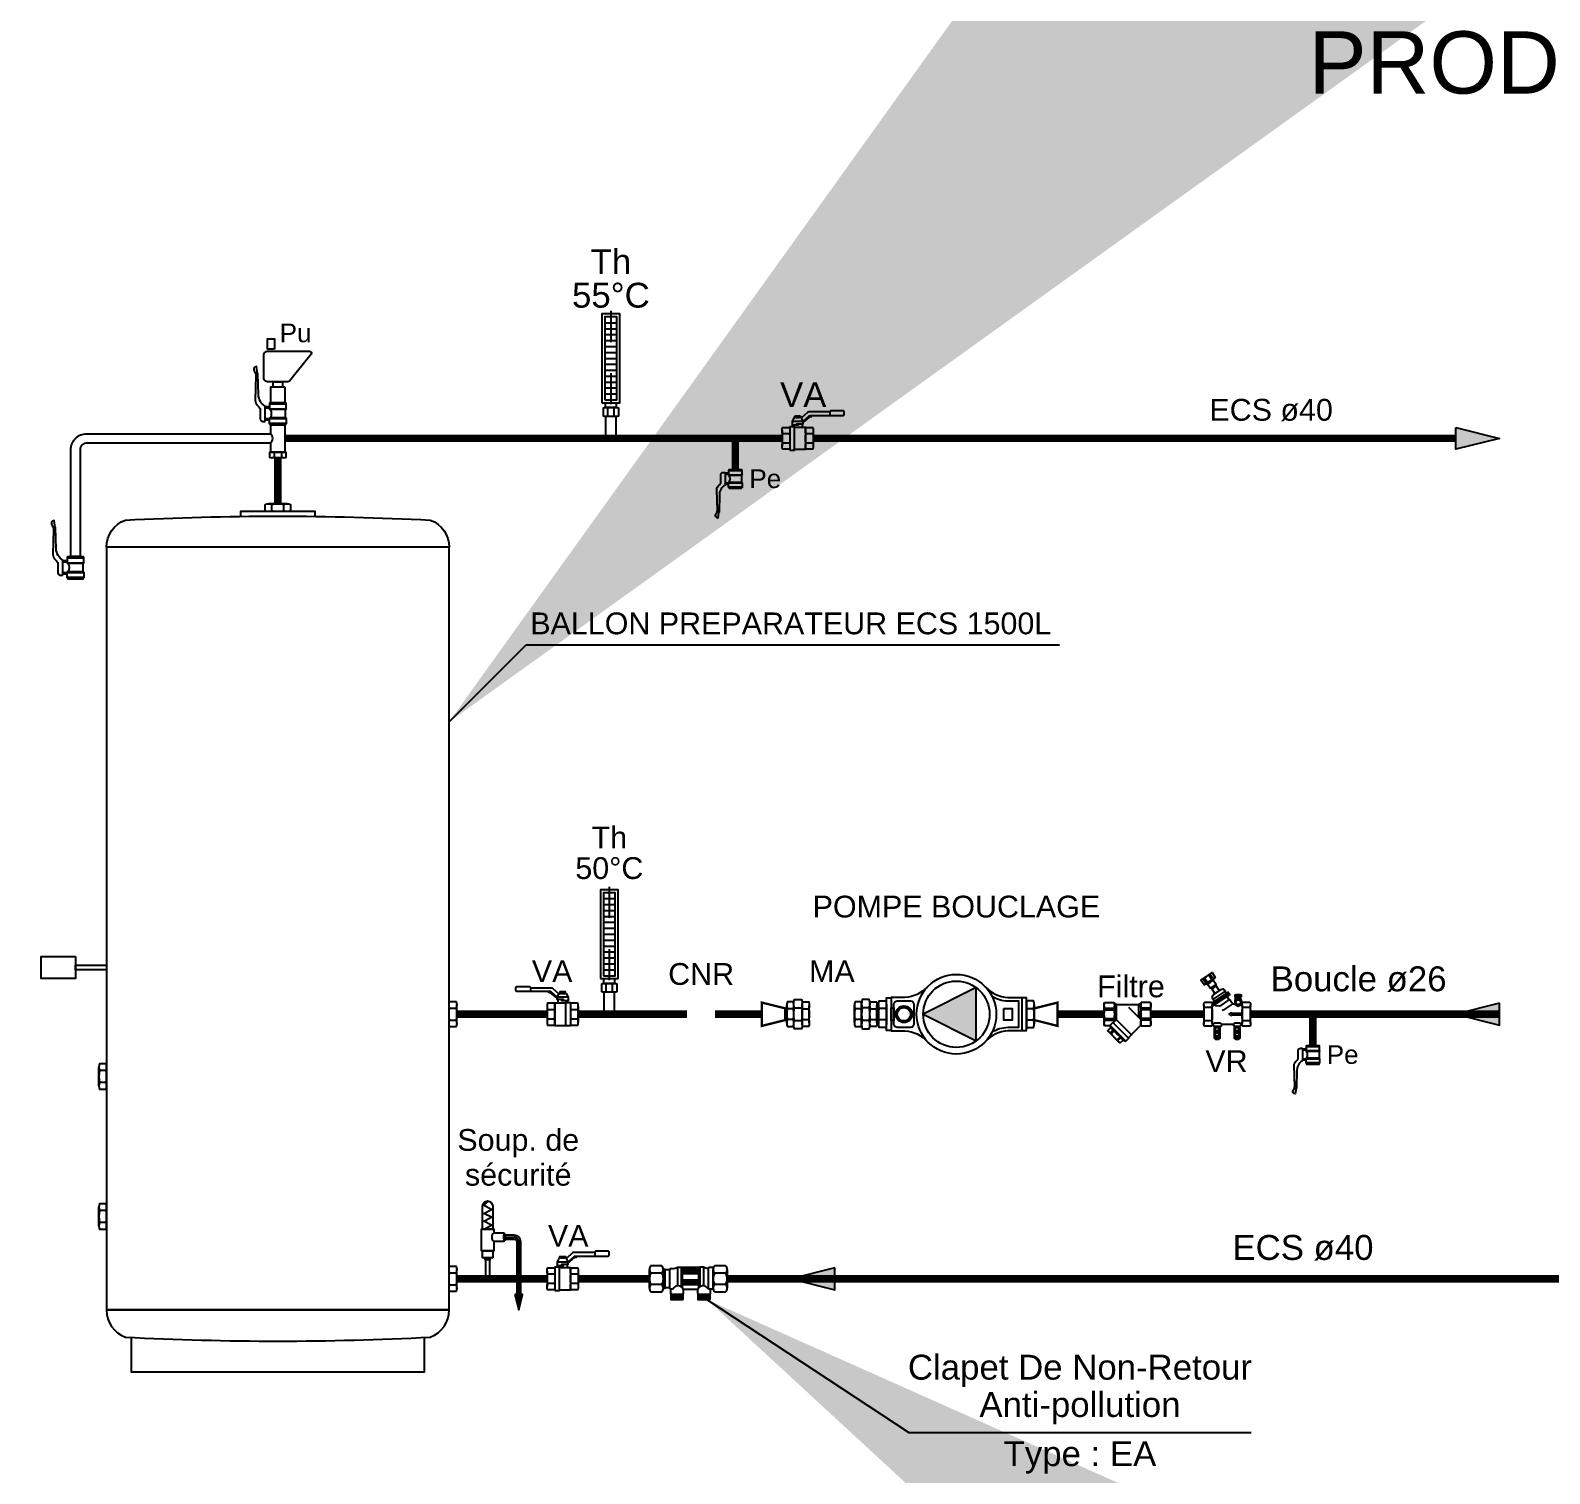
# Model space of a CAD drawing. Header units: metres. Extents: x -101133.8 to -101066.7, y -24899.3 to -24824.7.
# Drawn here: x -101076.969 to -101072.088, y -24847.154 to -24842.517 of the extents above; entities that cross this region are included whole.
import ezdxf
from ezdxf.enums import TextEntityAlignment as Align

# ---------------------------------------------------------------- set-up
doc = ezdxf.new("R2010")
doc.units = ezdxf.units.M
doc.header["$LTSCALE"] = 0.2
doc.linetypes.add('AXES2', pattern=[28.575, 19.05, -3.175, 3.175, -3.175])
for name, color, linetype in [('CMT-PLB-EC-U', 1, 'Continuous'), ('CMT_PLMB_BOUCLAGE', 33, 'BOUCLAGE'), ('CMT_PLMB_EAU_CHAUDE_SANITAIRE', 1, 'Continuous'), ('CMT_PLMB_EAU_FROIDE', 150, 'Continuous'), ('CMT_PLMB_MATERIELS', 33, 'Continuous'), ('CMT_PLMB_ROBINETTERIE_BOUCLAGE', 33, 'Continuous'), ('CMT_PLMB_ROBINETTERIE_EAU_CHAUDE_SANITAITE', 1, 'Continuous'), ('CMT_PLMB_ROBINETTERIE_EAU_FROIDE', 150, 'Continuous')]:
    doc.layers.add(name, color=color, linetype=linetype)
doc.styles.add('Arial', font='arial.ttf')
doc.styles.get("Standard").update_dxf_attribs({"font": 'arial.ttf'})
doc.linetypes.add('BOUCLAGE', pattern='A,12.7,-7.62,["BOU",Standard,S=2.54,R=0,X=-2.54,Y=-1.27],-7.62', length=27.94)
doc.linetypes.add('EAU_CHAUDE', pattern='A,12.7,-5.08,["EC",Standard,S=2.54,R=0,X=-2.54,Y=-1.27],-5.08', length=22.86)
doc.linetypes.add('EAU_FROIDE', pattern='A,12.7,-5.08,["EF",Standard,S=2.54,R=0,X=-2.54,Y=-1.27],-5.08', length=22.86)
doc.dimstyles.new('ISO-25', dxfattribs={"dimtxt": 2.5, "dimasz": 2.5, "dimexe": 1.25, "dimexo": 0.625, "dimtad": 1, "dimtxsty": 'Standard', "dimcen": 2.5, "dimadec": 0, "dimazin": 0, "dimtfac": 1, "dimtmove": 0, "dimatfit": 3, "dimfxl": 1, "dimarcsym": 0})

# ---------------------------------------------------------------- blocks, each defined once
blk = doc.blocks.new('A$C6D3B1E38')
blk.add_lwpolyline([(42.2, 11.6), (42.2, 62.2, 0.260392), (64.8, 100.1), (66.4, 171.9), (68.1, 171.9), (71.3, 195, -0.628085), (78.1, 178.4, 0.144704), (73.3, 165.2), (75.6, 81.4, -0.213854), (68.3, 64.3, 0.040121), (59.1, 54.6), (59.1, 20.6, -0.414214), (50.1, 11.6), (42.2, 11.6)], format="xyb")
for points in [[(25.9, 72.8, -0.414214), (28.1, 70.5), (-28.1, 70.5, -0.414214), (-25.9, 72.8)], [(25.9, 51.6, 0.414214), (28.1, 53.8), (-28.1, 53.8, 0.414214), (-25.9, 51.6)], [(25.9, 23.4), (-25.9, 23.4), (-25.9, 51.6), (25.9, 51.6, 0.294557)], [(25.9, 23.4, -0.414214), (28.1, 21.2), (-28.1, 21.2, -0.414214), (-25.9, 23.4)], [(25.9, 2.2, 0.414214), (28.1, 4.5), (-28.1, 4.5, 0.414214), (-25.9, 2.2)]]:
    blk.add_lwpolyline(points, format="xyb", close=True)
for points in [[(-28.1, 53.8), (-28.1, 70.5), (28.1, 70.5), (28.1, 53.8)], [(-25.9, 72.8), (25.9, 72.8), (25.9, 75), (-25.9, 75)], [(-28.1, 21.2), (-28.1, 4.5), (28.1, 4.5), (28.1, 21.2)], [(-25.9, 2.2), (25.9, 2.2), (25.9, 0), (-25.9, 0)]]:
    blk.add_lwpolyline(points, close=True)
for points in [[(28.1, 60), (42.2, 60)], [(28.1, 55.5), (42.2, 55.5)], [(28.1, 19.5), (42.2, 19.5)], [(28.1, 15), (42.2, 15)]]:
    blk.add_lwpolyline(points)
blk = doc.blocks.new('A$C7BAB5FDA')
blk.add_lwpolyline([(8.1, 0.8, 0.15), (18.8, 0.8), (18.8, 11.2, 0.15), (8.1, 11.2, 0.1), (-8.1, 11.2, 0.15), (-18.8, 11.2), (-18.8, 0.8, 0.15), (-8.1, 0.8, 0.1)], format="xyb", close=True)
for points in [[(13.4, 12), (-13.5, 12)], [(13.4, 0), (-13.5, 0)], [(-8.1, 11.2), (-8.1, 0.8)], [(8.1, 11.2), (8.1, 0.8)]]:
    blk.add_lwpolyline(points)
blk = doc.blocks.new('Sens')
blk.add_lwpolyline([(0, -25), (-100, 0), (0, 25)], close=True)
blk.add_solid([(-100, 0), (0, 25), (0, -25)])
blk = doc.blocks.new('A$C38E2233A')
at = {"color": 1, "linetype": 'AXES2'}
blk.add_line((0, 322.5), (0, 0), dxfattribs=at)
for points in [[(-22.5, 90), (22.5, 90), (22.5, 315), (-22.5, 315)], [(-22.5, 90), (22.5, 90), (22.5, 315), (-22.5, 315)], [(-15, 97.5), (15, 97.5), (15, 307.5), (-15, 307.5)], [(-13.5, 90), (13.5, 90), (13.5, 78), (-13.5, 78)], [(13.5, 0), (13.5, 55.5), (-13.5, 55.5), (-13.5, 0)]]:
    blk.add_lwpolyline(points, close=True)
for points in [[(-12, 292.5), (12, 292.5)], [(-12, 277.5), (12, 277.5)], [(-12, 262.5), (12, 262.5)], [(-12, 247.5), (12, 247.5)], [(-12, 232.5), (12, 232.5)], [(-12, 217.5), (12, 217.5)], [(-12, 202.5), (12, 202.5)], [(-12, 187.5), (12, 187.5)], [(-12, 172.5), (12, 172.5)], [(-12, 157.5), (12, 157.5)], [(-12, 142.5), (12, 142.5)], [(-12, 127.5), (12, 127.5)], [(13.5, 78), (-13.5, 78)], [(-12, 112.5), (12, 112.5)], [(-8.1, 56.3), (-8.1, 77.2)], [(8.1, 56.3), (8.1, 77.2)], [(13.5, 55.5), (-13.5, 55.5)]]:
    blk.add_lwpolyline(points)
blk.add_lwpolyline([(8.1, 77.2, -0.15), (18.9, 77.2), (18.9, 56.3, -0.15), (8.1, 56.3, -0.1), (-8.1, 56.3, -0.15), (-18.9, 56.3), (-18.9, 77.2, -0.15), (-8.1, 77.2, -0.1)], format="xyb", close=True)
blk = doc.blocks.new('ecrou')
blk.add_lwpolyline([(0.3, 3, -0.15), (0.3, 7), (3.7, 7, -0.15), (3.7, 3, -0.1), (3.7, -3, -0.15), (3.7, -7), (0.3, -7, -0.15), (0.3, -3, -0.1)], format="xyb", close=True)
for points in [[(0, 5), (0, -5)], [(3.7, 3), (0.3, 3)], [(4, 5), (4, -5)], [(3.7, -3), (0.3, -3)]]:
    blk.add_lwpolyline(points)
blk = doc.blocks.new('A$C5EDA2DEB')
for p, q in [((-65, 47), (-65, 36)), ((-35, 43), (-35, 37.5))]:
    blk.add_line(p, q)
for points in [[(-68, 55), (-87.1, 72, 0.185339), (-89.8, 73), (-196, 73, -0.414214), (-200, 77), (-200, 85, -0.414214), (-196, 89), (-157, 89, -0.414214), (-153, 85), (-153, 73)], [(-153, 85), (-86.7, 85, -0.185339), (-81.4, 83), (-61.9, 65.5)], [(-68, 55), (-72.1, 55, -0.185339), (-73.2, 55.4), (-88.8, 69.2, 0.185339), (-90.4, 69.8), (-93.8, 69.8, -0.414214), (-96.2, 72.2), (-96.2, 73)]]:
    blk.add_lwpolyline(points, format="xyb")
for points in [[(-68, 55), (-61, 67), (-39, 67), (-32, 55)], [(-75, -36), (-40, -36), (-40, 36), (-75, 36)], [(-25, -37.5), (-40, -37.5), (-40, 37.5), (-25, 37.5)]]:
    blk.add_lwpolyline(points, close=True)
for points in [[(-47.5, 43), (-47.5, 47), (-68, 47), (-68, 55)], [(-32, 55), (-32, 43), (-52.5, 43), (-52.5, 47)], [(-100, 25), (-100, -25)], [(-98.5, 15), (-76.5, 15)], [(-75, 25), (-75, -25)], [(-25, 25), (-25, -25)], [(-23.5, 15), (-1.5, 15)], [(0, 25), (0, -25)], [(-98.5, -15), (-76.5, -15)], [(-23.5, -15), (-1.5, -15)]]:
    blk.add_lwpolyline(points)
for points in [[(-76.5, 15, 0.15), (-76.5, 35), (-98.5, 35, 0.15), (-98.5, 15, 0.1), (-98.5, -15, 0.15), (-98.5, -35), (-76.5, -35, 0.15), (-76.5, -15, 0.1)], [(-1.5, 15, 0.15), (-1.5, 35), (-23.5, 35, 0.15), (-23.5, 15, 0.1), (-23.5, -15, 0.15), (-23.5, -35), (-1.5, -35, 0.15), (-1.5, -15, 0.1)]]:
    blk.add_lwpolyline(points, format="xyb", close=True)
at = {"extrusion": (0, 0, -1), "xscale": 1.247165533428415, "yscale": 1.247165533428415, "zscale": -1.247165533428194, "rotation": 90}
blk.add_blockref('ecrou', (50, 67), dxfattribs=at)
blk = doc.blocks.new('A$C4CED1AE6')
for points in [[(25, -2.2), (-25, -2.2), (-25, 0), (25, 0)], [(27.3, -21.2), (27.3, -4.5), (-27.2, -4.5), (-27.2, -21.2)], [(27.3, -53.8), (27.3, -70.5), (-27.2, -70.5), (-27.2, -53.8)], [(25, -72.8), (-25, -72.8), (-25, -75), (25, -75)]]:
    blk.add_lwpolyline(points, close=True)
blk.add_lwpolyline([(-41.2, -11.6), (-41.2, -62.2, 0.260392), (-63.9, -100.1), (-65.5, -171.9), (-67.2, -171.9), (-70.4, -195, -0.628085), (-77.2, -178.4, 0.144704), (-72.4, -165.2), (-74.7, -81.4, -0.213854), (-67.3, -64.3, 0.040121), (-58.1, -54.6), (-58.1, -20.6, -0.414214), (-49.1, -11.6), (-41.2, -11.6)], format="xyb")
for points in [[(-27.2, -15), (-41.2, -15)], [(-27.2, -19.5), (-41.2, -19.5)], [(-27.2, -55.5), (-41.2, -55.5)], [(-27.2, -60), (-41.2, -60)]]:
    blk.add_lwpolyline(points)
for points in [[(-25, -2.2, 0.414214), (-27.2, -4.5), (27.3, -4.5, 0.414214), (25, -2.2)], [(-25, -23.4, -0.414214), (-27.2, -21.2), (27.3, -21.2, -0.414214), (25, -23.4)], [(-25, -51.6, 0.414214), (-27.2, -53.8), (27.3, -53.8, 0.414214), (25, -51.6)], [(-25, -23.4), (25, -23.4), (25, -51.6), (-25, -51.6, 0.294557)], [(-25, -72.8, -0.414214), (-27.2, -70.5), (27.3, -70.5, -0.414214), (25, -72.8)]]:
    blk.add_lwpolyline(points, format="xyb", close=True)
blk = doc.blocks.new('A$C67024C5C')
at = {"const_width": 0.0743}
for points in [[(18.8, 196.5), (18.8, 200), (-18.8, 200), (-18.8, 196.5)], [(18.8, 148.5), (18.8, 145), (-18.8, 145), (-18.8, 148.5)], [(18.8, 51.5), (18.8, 55), (-18.8, 55), (-18.8, 51.5)], [(18.8, 3.5), (18.8, 0), (-18.8, 0), (-18.8, 3.5)]]:
    blk.add_lwpolyline(points, close=True, dxfattribs=at)
blk.add_lwpolyline([(-18.8, 55, 0, 0, -0.348247), (-21.9, 81.1, 0, 0, 0.24918), (-21.9, 118.9, 0, 0, -0.348247), (-18.8, 145, 0.0743, 0.0743, 0), (18.8, 145, 0, 0, -0.348247), (21.9, 118.9, 0, 0, 0.24918), (21.9, 81.1, 0, 0, -0.348247), (18.8, 55, 0.0743, 0.0743, 0)], format="xyseb", close=True)
at = {"rotation": 270}
for p, xscale, yscale, zscale in [((0, 196.5), 3.75, 3.75, 3.75), ((0, 163.5), -4.5, 4.5, 4.5), ((0, 148.5), -3.75, 3.75, 3.75), ((0, 36.5), 4.5, 4.5, 4.5), ((0, 51.5), 3.75, 3.75, 3.75), ((0, 3.5), -3.75, 3.75, 3.75)]:
    blk.add_blockref('ecrou', p, dxfattribs=dict(at, xscale=xscale, yscale=yscale, zscale=zscale))
blk = doc.blocks.new('A$C4585641A')
for points in [[(40, -52.5), (25, -52.5), (25, 52.5), (40, 52.5)], [(460, -52.5), (475, -52.5), (475, 52.5), (460, 52.5)], [(40, 20.3), (49.4, 20.3), (49.4, -20.3), (40, -20.3)], [(402.6, 18.7), (429.3, 18.7), (429.3, -18.7), (402.6, -18.7)]]:
    blk.add_lwpolyline(points, close=True)
for points in [[(156.3, 87.3, -0.19034), (84.6, 53.4), (40, 53.4), (40, -53.4), (84.6, -53.4, -0.19034), (156.3, -87.3)], [(343.7, 87.3, 0.19034), (415.4, 53.4), (460, 53.4), (460, -53.4), (415.4, -53.4, 0.19034), (343.7, -87.3)], [(364.3, 57.7, 0.112868), (415.1, 42.7), (449.3, 42.7), (449.3, -42.7), (415.1, -42.7, 0.112868), (364.3, -57.7)]]:
    blk.add_lwpolyline(points, format="xyb")
at = {"color": 8}
blk.add_lwpolyline([(314, -85.4), (314, 85.4), (143.3, 0)], close=True, dxfattribs=at)
for points in [[(1.8, 18.3, -0.15), (1.8, 42.7), (23.2, 42.7, -0.15), (23.2, 18.3, -0.1), (23.2, -18.3, -0.15), (23.2, -42.7), (1.8, -42.7, -0.15), (1.8, -18.3, -0.1)], [(60.1, 42.7), (102.7, 42.7, -0.414214), (113.4, 32), (113.4, -32, -0.414214), (102.7, -42.7), (60.1, -42.7, -0.414214), (49.4, -32), (49.4, 32, -0.414214)], [(498.2, 18.3, 0.15), (498.2, 42.7), (476.8, 42.7, 0.15), (476.8, 18.3, 0.1), (476.8, -18.3, 0.15), (476.8, -42.7), (498.2, -42.7, 0.15), (498.2, -18.3, 0.1)]]:
    blk.add_lwpolyline(points, format="xyb", close=True)
for points in [[(0, 30.5), (0, -30.5)], [(23.2, 18.3), (1.8, 18.3)], [(25, 30.5), (25, -30.5)], [(475, 30.5), (475, -30.5)], [(476.8, 18.3), (498.2, 18.3)], [(500, 30.5), (500, -30.5)], [(23.2, -18.3), (1.8, -18.3)], [(476.8, -18.3), (498.2, -18.3)]]:
    blk.add_lwpolyline(points)
for centre, radius in [((250, 0), 128), ((250, 0), 106.7), ((81.4, 0), 26.7), ((81.4, 0), 21.3)]:
    blk.add_circle(centre, radius)
blk.add_solid([(143.3, 0), (314, -85.4), (314, 85.4)], dxfattribs=at)
blk = doc.blocks.new('A$C4F6E31E3')
for p, q in [((0, 58.3), (2.1, 62)), ((0, -58.3), (0, 58.3)), ((2.1, 62), (52.4, 62)), ((2.1, 32), (52.4, 32)), ((2.1, 32), (2.1, 23.5)), ((2.1, 23.5), (52.4, 23.5)), ((54.2, 58.8), (52.4, 62)), ((52.4, 32), (52.4, 23.5)), ((54.5, 57.7), (54.5, -57.7)), ((119.5, 37.5), (54.5, -27.5)), ((56.6, 54.5), (63, 54.5)), ((65.2, -16.8), (65.2, 52.3)), ((182.8, 51.3), (67.2, 51.3)), ((184.8, -29.8), (184.8, 52.3)), ((193.4, 54.5), (187, 54.5)), ((195.5, 57.7), (195.5, -39)), ((195.8, 58.8), (197.6, 62)), ((247.9, 62), (197.6, 62)), ((247.9, 32), (197.6, 32)), ((197.6, 32), (197.6, 23.5)), ((247.9, 23.5), (197.6, 23.5)), ((250, 58.3), (247.9, 62)), ((247.9, 32), (247.9, 23.5)), ((250, -58.3), (250, 58.3)), ((0, -58.3), (2.1, -62)), ((2.1, -23.5), (52.4, -23.5)), ((2.1, -23.5), (2.1, -32)), ((2.1, -32), (52.4, -32)), ((52.4, -62), (2.1, -62)), ((52.4, -23.5), (52.4, -32)), ((54.2, -58.8), (52.4, -62)), ((54.5, -57.7), (104.6, -107.8)), ((184.8, -30.1), (105.5, -109.4)), ((203.3, -44.9), (120.6, -127.6)), ((218, -60.4), (135.6, -142.8)), ((148.2, -137.8), (214.6, -71.3)), ((200.8, -44.4), (186.8, -30.4)), ((247.9, -23.5), (197.6, -23.5)), ((197.6, -23.5), (197.6, -32)), ((247.9, -32), (197.6, -32)), ((217.5, -58), (205, -45.5)), ((215.3, -69.9), (218.9, -62)), ((230.7, -87.4), (215.7, -72.3)), ((218.9, -62), (247.9, -62)), ((247.9, -23.5), (247.9, -32)), ((250, -58.3), (247.9, -62)), ((119.5, -126.5), (105.5, -112.5)), ((133.1, -143.1), (120.6, -130.6)), ((146.8, -138.4), (135.5, -143.6)), ((164.2, -153.8), (149.2, -138.8)), ((177.1, -141), (161, -124.9)), ((164.2, -153.8), (167.8, -152.9)), ((181.6, -136.5), (165.5, -120.4)), ((167.8, -152.9), (229.8, -90.9)), ((177.1, -141), (181.6, -136.5)), ((213.3, -104.7), (197.3, -88.7)), ((217.9, -100.2), (201.8, -84.1)), ((217.9, -100.2), (213.3, -104.7)), ((230.7, -87.4), (229.8, -90.9))]:
    blk.add_line(p, q)
for centre, radius, start, end in [((53.4, 47), 53.4, 163.7398, 196.2602), ((130.3, 0), 130.3, 169.61114, 190.38886), ((1.1, 47), 53.4, 343.7398, 16.2602), ((-75.8, 0), 130.3, 349.61114, 10.38886), ((52.4, 57.7), 2.14, 0, 30), ((56.6, 56.6), 2.14, 180, 270), ((63, 52.3), 2.14, 14.47751, 90), ((67.2, 53.4), 2.14, 194.47751, 270), ((182.8, 53.4), 2.14, 270, 345.52249), ((187, 52.3), 2.14, 90, 165.52249), ((193.4, 56.6), 2.14, 270, 0), ((248.9, 47), 53.4, 163.7398, 196.2602), ((197.6, 57.7), 2.14, 150, 180), ((325.8, 0), 130.3, 169.61114, 190.38886), ((196.6, 47), 53.4, 343.7398, 16.2602), ((119.7, 0), 130.3, 349.61114, 10.38886), ((53.4, -47), 53.4, 163.7398, 196.2602), ((1.1, -47), 53.4, 343.7398, 16.2602), ((52.4, -57.7), 2.14, 330, 0), ((183.7, -28), 2.14, 225, 292.97569), ((185.3, -31.9), 2.14, 45, 112.97569), ((248.9, -47), 53.4, 163.7398, 171.9873), ((202.4, -42.9), 2.14, 225, 285), ((181.3, -50.8), 39.1, 301.58033, 328.41967), ((203.5, -47), 2.14, 45, 105), ((217.2, -70.8), 2.14, 155.32314, 225), ((216, -59.5), 2.14, 335.32314, 45), ((196.6, -47), 53.4, 343.7398, 16.2602), ((103.1, -109.3), 2.14, 337.02431, 45), ((107, -111), 2.14, 157.02431, 225), ((118, -128), 2.14, 345, 45), ((122.1, -129.1), 2.14, 165, 225), ((134.7, -141.6), 2.14, 225, 294.67686), ((147.7, -140.3), 2.14, 45, 114.67686), ((127.7, -104.4), 39.1, 301.58033, 328.41967), ((155.6, -132.3), 23.2, 291.96497, 338.03503), ((15.2, 61.7), 236.1, 309.54738, 320.45262), ((102, -25.1), 136.9, 305.56999, 324.43001), ((209.2, -78.7), 23.2, 291.96497, 338.03503)]:
    blk.add_arc(centre, radius, start, end)
blk = doc.blocks.new('A$C67A64C0C')
for p, q in [((29.9, 150), (-29.9, 150)), ((-21.3, 146.8), (-21.3, 126.1)), ((21.3, 146.8), (21.3, 126.1)), ((-62.7, 117.8), (-62.7, 102.8)), ((-61.9, 115.6), (-56.7, 115.6)), ((-61.9, 105), (-56.7, 105)), ((-46.6, 118.5), (-55.9, 118.5)), ((-55.9, 118.5), (-55.9, 110.3)), ((-55.9, 102.8), (-55.9, 117.8)), ((-55.9, 102.1), (-55.9, 110.3)), ((-46.6, 102.1), (-55.9, 102.1)), ((-33.5, 121.3), (-33.5, 123.2)), ((-29.9, 122.9), (29.9, 122.9)), ((39.6, 98.6), (43.5, 98.6)), ((39.7, 115), (43.5, 115)), ((43.5, 115), (43.5, 98.6)), ((69.3, 112.1), (44.3, 112.1)), ((69.3, 101.5), (44.3, 101.5)), ((70.1, 115), (70.4, 115)), ((70.1, 98.6), (70.4, 98.6)), ((70.4, 115), (70.4, 106.8)), ((70.4, 99.3), (70.4, 114.3)), ((70.4, 98.6), (70.4, 106.8)), ((76.3, 112.1), (71.1, 112.1)), ((76.3, 101.5), (71.1, 101.5)), ((77.1, 114.3), (77.1, 99.3)), ((-73.7, 68.6), (-47.9, 30.3)), ((-67.1, 81), (-34, 31.8)), ((-46.2, 81.8), (-57.1, 74.4)), ((-32.1, 90.6), (-15.2, 65.6)), ((39.7, 51.3), (43.5, 51.3)), ((43.5, 51.3), (43.5, 34.9)), ((70.1, 51.3), (70.4, 51.3)), ((70.4, 51.3), (70.4, 43.1)), ((70.4, 35.6), (70.4, 50.5)), ((77.1, 50.5), (77.1, 35.6)), ((-113.7, 29.9), (-129, 19.6)), ((-111.1, 26), (-126.4, 15.6)), ((-101.4, 11.7), (-116.7, 1.4)), ((-98.8, 7.7), (-114.1, -2.6)), ((-89.7, 37.6), (-93.4, 35.1)), ((-82.6, 27.1), (-86.3, 24.6)), ((29.9, 27.1), (-29.9, 27.1)), ((-29.9, 0), (29.9, 0)), ((-29.5, 36.1), (-29.5, 33.4)), ((-21.3, 23.9), (-21.3, 3.2)), ((21.3, 23.9), (21.3, 3.2)), ((39.7, 34.9), (43.5, 34.9)), ((69.3, 48.4), (44.3, 48.4)), ((69.3, 37.7), (44.3, 37.7)), ((70.1, 34.9), (70.4, 34.9)), ((70.4, 34.9), (70.4, 43.1)), ((76.3, 48.4), (71.1, 48.4)), ((76.3, 37.7), (71.1, 37.7))]:
    blk.add_line(p, q)
for points in [[(-38.4, 146.8, -0.213301), (-38, 147.8, -0.094046), (-35.9, 149.1, -0.050718), (-33.4, 149.7, -0.038121), (-29.9, 150, -0.038121), (-26.4, 149.7, -0.050718), (-23.8, 149.1, -0.094046), (-21.8, 147.8, -0.213301), (-21.3, 146.8, -0.316569), (-20.7, 147.6, -0.049272), (-15.1, 149.1, -0.021514), (-8.8, 149.7, -0.01537), (0, 150, -0.01537), (8.8, 149.7, -0.021514), (15.1, 149.1, -0.049272), (20.7, 147.6, -0.316569), (21.3, 146.8, -0.213301), (21.8, 147.8, -0.094046), (23.8, 149.1, -0.050718), (26.4, 149.7, -0.038121), (29.9, 150, -0.038121), (33.4, 149.7, -0.050718), (35.9, 149.1, -0.094046), (38, 147.8, -0.213301), (38.4, 146.8), (38.4, 126.1, -0.213301), (38, 125.1, -0.094046), (35.9, 123.8, -0.050718), (33.4, 123.2, -0.038121), (29.9, 122.9, -0.038121), (26.4, 123.2, -0.050718), (23.8, 123.8, -0.094046), (21.8, 125.1, -0.213301), (21.3, 126.1, -0.316569), (20.7, 125.2, -0.049272), (15.1, 123.8, -0.021514), (8.8, 123.2, -0.01537), (0, 122.9, -0.01537), (-8.8, 123.2, -0.021514), (-15.1, 123.8, -0.049272), (-20.7, 125.2, -0.316569), (-21.3, 126.1, -0.213301), (-21.8, 125.1, -0.094046), (-23.8, 123.8, -0.050718), (-26.4, 123.2, -0.038121), (-29.9, 122.9, -0.038121), (-33.4, 123.2, -0.050718), (-35.9, 123.8, -0.094046), (-38, 125.1, -0.213301), (-38.4, 126.1)], [(-61.9, 100.7, -0.213301), (-62.1, 100.8, -0.094046), (-62.4, 101.3, -0.050718), (-62.6, 102, -0.038121), (-62.7, 102.8, -0.038121), (-62.6, 103.7, -0.050718), (-62.4, 104.3, -0.094046), (-62.1, 104.9, -0.213301), (-61.9, 105, -0.316569), (-62.1, 105.1, -0.049272), (-62.4, 106.5, -0.021514), (-62.6, 108.1, -0.01537), (-62.7, 110.3, -0.01537), (-62.6, 112.5, -0.021514), (-62.4, 114.1, -0.049272), (-62.1, 115.5, -0.316569), (-61.9, 115.6, -0.213301), (-62.1, 115.7, -0.094046), (-62.4, 116.3, -0.050718), (-62.6, 116.9, -0.038121), (-62.7, 117.8, -0.038121), (-62.6, 118.6, -0.050718), (-62.4, 119.3, -0.094046), (-62.1, 119.8, -0.213301), (-61.9, 119.9), (-56.7, 119.9, -0.213301), (-56.4, 119.8, -0.094046), (-56.1, 119.3, -0.050718), (-56, 118.6, -0.038121), (-55.9, 117.8, -0.038121), (-56, 116.9, -0.050718), (-56.1, 116.3, -0.094046), (-56.4, 115.7, -0.213301), (-56.7, 115.6, -0.316569), (-56.5, 115.5, -0.049272), (-56.1, 114.1, -0.021514), (-56, 112.5, -0.01537), (-55.9, 110.3, -0.01537), (-56, 108.1, -0.021514), (-56.1, 106.5, -0.049272), (-56.5, 105.1, -0.316569), (-56.7, 105, -0.213301), (-56.4, 104.9, -0.094046), (-56.1, 104.3, -0.050718), (-56, 103.7, -0.038121), (-55.9, 102.8, -0.038121), (-56, 102, -0.050718), (-56.1, 101.3, -0.094046), (-56.4, 100.8, -0.213301), (-56.7, 100.7)], [(69.3, 97.2, 0.213301), (69.6, 97.3, 0.094046), (69.9, 97.8, 0.050718), (70, 98.5, 0.038121), (70.1, 99.3, 0.038121), (70, 100.2, 0.050718), (69.9, 100.8, 0.094046), (69.6, 101.4, 0.213301), (69.3, 101.5, 0.316569), (69.5, 101.6, 0.049272), (69.9, 103, 0.021514), (70, 104.6, 0.01537), (70.1, 106.8, 0.01537), (70, 109, 0.021514), (69.9, 110.6, 0.049272), (69.5, 112, 0.316569), (69.3, 112.1, 0.213301), (69.6, 112.2, 0.094046), (69.9, 112.8, 0.050718), (70, 113.4, 0.038121), (70.1, 114.3, 0.038121), (70, 115.1, 0.050718), (69.9, 115.8, 0.094046), (69.6, 116.3, 0.213301), (69.3, 116.4), (44.3, 116.4, 0.213301), (44, 116.3, 0.094046), (43.7, 115.8, 0.050718), (43.5, 115.1, 0.038121), (43.5, 114.3, 0.038121), (43.5, 113.4, 0.050718), (43.7, 112.8, 0.094046), (44, 112.2, 0.213301), (44.3, 112.1, 0.316569), (44.1, 112, 0.049272), (43.7, 110.6, 0.021514), (43.5, 109, 0.01537), (43.5, 106.8, 0.01537), (43.5, 104.6, 0.021514), (43.7, 103, 0.049272), (44.1, 101.6, 0.316569), (44.3, 101.5, 0.213301), (44, 101.4, 0.094046), (43.7, 100.8, 0.050718), (43.5, 100.2, 0.038121), (43.5, 99.3, 0.038121), (43.5, 98.5, 0.050718), (43.7, 97.8, 0.094046), (44, 97.3, 0.213301), (44.3, 97.2)], [(76.3, 97.2, 0.213301), (76.6, 97.3, 0.094046), (76.9, 97.8, 0.050718), (77.1, 98.5, 0.038121), (77.1, 99.3, 0.038121), (77.1, 100.2, 0.050718), (76.9, 100.8, 0.094046), (76.6, 101.4, 0.213301), (76.3, 101.5, 0.316569), (76.5, 101.6, 0.049272), (76.9, 103, 0.021514), (77.1, 104.6, 0.01537), (77.1, 106.8, 0.01537), (77.1, 109, 0.021514), (76.9, 110.6, 0.049272), (76.5, 112, 0.316569), (76.3, 112.1, 0.213301), (76.6, 112.2, 0.094046), (76.9, 112.8, 0.050718), (77.1, 113.4, 0.038121), (77.1, 114.3, 0.038121), (77.1, 115.1, 0.050718), (76.9, 115.8, 0.094046), (76.6, 116.3, 0.213301), (76.3, 116.4), (71.1, 116.4, 0.213301), (70.9, 116.3, 0.094046), (70.6, 115.8, 0.050718), (70.4, 115.1, 0.038121), (70.4, 114.3, 0.038121), (70.4, 113.4, 0.050718), (70.6, 112.8, 0.094046), (70.9, 112.2, 0.213301), (71.1, 112.1, 0.316569), (70.9, 112, 0.049272), (70.6, 110.6, 0.021514), (70.4, 109, 0.01537), (70.4, 106.8, 0.01537), (70.4, 104.6, 0.021514), (70.6, 103, 0.049272), (70.9, 101.6, 0.316569), (71.1, 101.5, 0.213301), (70.9, 101.4, 0.094046), (70.6, 100.8, 0.050718), (70.4, 100.2, 0.038121), (70.4, 99.3, 0.038121), (70.4, 98.5, 0.050718), (70.6, 97.8, 0.094046), (70.9, 97.3, 0.213301), (71.1, 97.2)], [(69.3, 33.5, 0.213301), (69.6, 33.6, 0.094046), (69.9, 34.1, 0.050718), (70, 34.7, 0.038121), (70.1, 35.6, 0.038121), (70, 36.5, 0.050718), (69.9, 37.1, 0.094046), (69.6, 37.6, 0.213301), (69.3, 37.7, 0.316569), (69.5, 37.9, 0.049272), (69.9, 39.3, 0.021514), (70, 40.9, 0.01537), (70.1, 43.1, 0.01537), (70, 45.3, 0.021514), (69.9, 46.8, 0.049272), (69.5, 48.3, 0.316569), (69.3, 48.4, 0.213301), (69.6, 48.5, 0.094046), (69.9, 49, 0.050718), (70, 49.7, 0.038121), (70.1, 50.5, 0.038121), (70, 51.4, 0.050718), (69.9, 52, 0.094046), (69.6, 52.6, 0.213301), (69.3, 52.7), (44.3, 52.7, 0.213301), (44, 52.6, 0.094046), (43.7, 52, 0.050718), (43.5, 51.4, 0.038121), (43.5, 50.5, 0.038121), (43.5, 49.7, 0.050718), (43.7, 49, 0.094046), (44, 48.5, 0.213301), (44.3, 48.4, 0.316569), (44.1, 48.3, 0.049272), (43.7, 46.8, 0.021514), (43.5, 45.3, 0.01537), (43.5, 43.1, 0.01537), (43.5, 40.9, 0.021514), (43.7, 39.3, 0.049272), (44.1, 37.9, 0.316569), (44.3, 37.7, 0.213301), (44, 37.6, 0.094046), (43.7, 37.1, 0.050718), (43.5, 36.5, 0.038121), (43.5, 35.6, 0.038121), (43.5, 34.7, 0.050718), (43.7, 34.1, 0.094046), (44, 33.6, 0.213301), (44.3, 33.5)], [(76.3, 33.5, 0.213301), (76.6, 33.6, 0.094046), (76.9, 34.1, 0.050718), (77.1, 34.7, 0.038121), (77.1, 35.6, 0.038121), (77.1, 36.5, 0.050718), (76.9, 37.1, 0.094046), (76.6, 37.6, 0.213301), (76.3, 37.7, 0.316569), (76.5, 37.9, 0.049272), (76.9, 39.3, 0.021514), (77.1, 40.9, 0.01537), (77.1, 43.1, 0.01537), (77.1, 45.3, 0.021514), (76.9, 46.8, 0.049272), (76.5, 48.3, 0.316569), (76.3, 48.4, 0.213301), (76.6, 48.5, 0.094046), (76.9, 49, 0.050718), (77.1, 49.7, 0.038121), (77.1, 50.5, 0.038121), (77.1, 51.4, 0.050718), (76.9, 52, 0.094046), (76.6, 52.6, 0.213301), (76.3, 52.7), (71.1, 52.7, 0.213301), (70.9, 52.6, 0.094046), (70.6, 52, 0.050718), (70.4, 51.4, 0.038121), (70.4, 50.5, 0.038121), (70.4, 49.7, 0.050718), (70.6, 49, 0.094046), (70.9, 48.5, 0.213301), (71.1, 48.4, 0.316569), (70.9, 48.3, 0.049272), (70.6, 46.8, 0.021514), (70.4, 45.3, 0.01537), (70.4, 43.1, 0.01537), (70.4, 40.9, 0.021514), (70.6, 39.3, 0.049272), (70.9, 37.9, 0.316569), (71.1, 37.7, 0.213301), (70.9, 37.6, 0.094046), (70.6, 37.1, 0.050718), (70.4, 36.5, 0.038121), (70.4, 35.6, 0.038121), (70.4, 34.7, 0.050718), (70.6, 34.1, 0.094046), (70.9, 33.6, 0.213301), (71.1, 33.5)], [(-38.4, 23.9, -0.213301), (-38, 24.9, -0.094046), (-35.9, 26.2, -0.050718), (-33.4, 26.8, -0.038121), (-29.9, 27.1, -0.038121), (-26.4, 26.8, -0.050718), (-23.8, 26.2, -0.094046), (-21.8, 24.9, -0.213301), (-21.3, 23.9, -0.316569), (-20.7, 24.8, -0.049272), (-15.1, 26.2, -0.021514), (-8.8, 26.8, -0.01537), (0, 27.1, -0.01537), (8.8, 26.8, -0.021514), (15.1, 26.2, -0.049272), (20.7, 24.8, -0.316569), (21.3, 23.9, -0.213301), (21.8, 24.9, -0.094046), (23.8, 26.2, -0.050718), (26.4, 26.8, -0.038121), (29.9, 27.1, -0.038121), (33.4, 26.8, -0.050718), (35.9, 26.2, -0.094046), (38, 24.9, -0.213301), (38.4, 23.9), (38.4, 3.2, -0.213301), (38, 2.2, -0.094046), (35.9, 0.9, -0.050718), (33.4, 0.3, -0.038121), (29.9, 0, -0.038121), (26.4, 0.3, -0.050718), (23.8, 0.9, -0.094046), (21.8, 2.2, -0.213301), (21.3, 3.2, -0.316569), (20.7, 2.4, -0.049272), (15.1, 0.9, -0.021514), (8.8, 0.3, -0.01537), (0, 0, -0.01537), (-8.8, 0.3, -0.021514), (-15.1, 0.9, -0.049272), (-20.7, 2.4, -0.316569), (-21.3, 3.2, -0.213301), (-21.8, 2.2, -0.094046), (-23.8, 0.9, -0.050718), (-26.4, 0.3, -0.038121), (-29.9, 0, -0.038121), (-33.4, 0.3, -0.050718), (-35.9, 0.9, -0.094046), (-38, 2.2, -0.213301), (-38.4, 3.2)]]:
    blk.add_lwpolyline(points, format="xyb", close=True)
for points in [[(-29, 27.1), (-29, 30.6, 0.668179), (-33.1, 32.3), (-37.5, 29.4), (-70.7, 78.6), (-63.3, 83.5), (-32.3, 37.5, 0.651326), (-27.7, 39.2), (-27.2, 49.8, 0.161431), (-29, 56.2), (-45.9, 81.3, -0.414214), (-45.2, 85), (-37.8, 90, 0.249375), (-33.5, 98.1), (-33.5, 99.3)], [(31.8, 118.3), (31.5, 118.3, 0.414214), (28.6, 115.4), (28.6, 99.6, 0.414214), (31.5, 96.7), (32.1, 96.7)], [(32.8, 122.9), (32.8, 121.2, 0.414214), (36.2, 117.8), (36.4, 117.8, -0.414214), (39.7, 114.5), (39.7, 99.6, -0.414214), (36.4, 96.2), (36.2, 96.2, 0.414214), (32.8, 92.8), (32.8, 59.7, 0.414214), (36.2, 56.4), (36.4, 56.4, -0.414214), (39.7, 53), (39.7, 34.3, -0.414214), (36.4, 30.9), (36.2, 30.9, 0.414709), (32.8, 27.5), (32.8, 27.1)], [(-67, 73.1), (-78.8, 65.2, 0.331589), (-80.1, 61.5), (-76.8, 51), (-71.1, 42.5), (-65.3, 34), (-56.9, 27.1, 0.331589), (-53, 26.9), (-41.2, 34.8)], [(31.8, 55.7), (31.5, 55.7, 0.414214), (28.6, 52.8), (28.6, 34.7, 0.414214), (31.5, 31.8), (32.1, 31.8)]]:
    blk.add_lwpolyline(points, format="xyb")
for points in [[(-51.4, 110.3), (-45, 99.3), (-32.3, 99.3), (-25.9, 110.3), (-32.3, 121.3), (-45, 121.3)], [(-121.5, 8.5), (-133.7, 26.6), (-118.5, 36.9), (-106.3, 18.8), (-94, 0.7), (-109.3, -9.6)]]:
    blk.add_lwpolyline(points, close=True)
for points in [[(2.4, 120), (-2.4, 120), (-2.4, 89.2), (-5, 89.2), (-0.1, 81.8), (4.5, 89.2), (2.2, 89.2), (2.2, 120)], [(77.1, 111.1), (81.3, 111.1), (81.3, 102.5), (77.1, 102.5)], [(-75.7, 49.4), (-90.8, 39.2), (-81.5, 25.5), (-66.4, 35.7)], [(-97.9, 6.4), (-95.8, 9.9), (-103.2, 20.9), (-110.6, 31.8), (-114.6, 31.2)], [(-109.5, 30.2), (-96.1, 39.2), (-89.8, 29.9), (-83.6, 20.6), (-96.9, 11.6)], [(77.1, 47.4), (81.3, 47.4), (81.3, 38.8), (77.1, 38.8)]]:
    blk.add_lwpolyline(points)
for centre, radius in [((-38.6, 110.3), 7.55), ((56.8, 106.8), 4.44), ((56.8, 106.8), 2.64), ((56.8, 43.1), 4.44), ((56.8, 43.1), 2.64)]:
    blk.add_circle(centre, radius)
blk.add_arc((-24, 59.6), 10.6, 357.309, 33.9899)
blk = doc.blocks.new('A$C333F4046')
blk.add_lwpolyline([(23, -19, -0.181818), (23, -41), (2, -41, -0.181818), (2, -19, -0.105263), (2, 19, -0.181818), (2, 41), (23, 41, -0.181818), (23, 19, -0.105263)], format="xyb", close=True)
for points in [[(0, -30), (0, 30)], [(2, 19), (23, 19)], [(25, -30), (25, 30)], [(2, -19), (23, -19)]]:
    blk.add_lwpolyline(points)
blk = doc.blocks.new('A$C40577820')
for points in [[(-489.8, 2737.5, -0.025619), (489.8, 2737.5, -0.319602), (550, 2650), (-550, 2650, -0.319602)], [(-489.8, 112.5, 0.025619), (489.8, 112.5, 0.319602), (550, 200), (-550, 200, 0.319602)]]:
    blk.add_lwpolyline(points, format="xyb", close=True)
for points in [[(120, 2749.2), (120, 2765), (-120, 2765), (-120, 2749.2)], [(470, 111.6), (470, 0), (-470, 0), (-470, 111.6)]]:
    blk.add_lwpolyline(points)
blk.add_lwpolyline([(-550, 200), (550, 200), (550, 2650), (-550, 2650)], close=True)
at = {"rotation": 90}
blk.add_blockref('A$C333F4046', (0, 2765), dxfattribs=at)
for p in [(550, 1150), (550, 300)]:
    blk.add_blockref('A$C333F4046', p)
at = {"xscale": -1}
for p in [(-550, 950), (-550, 500)]:
    blk.add_blockref('A$C333F4046', p, dxfattribs=at)
blk = doc.blocks.new('A$C6410204F')
for points in [[(46, 95.5), (95.5, 46), (173.2, 123.7), (123.7, 173.2)], [(-5.3, 5.3), (5.3, -5.3), (76, 65.4), (65.4, 76)]]:
    blk.add_lwpolyline(points, close=True)
blk = doc.blocks.new('A$C3B406B36')
for points in [[(54.9, 66.7), (54.9, 51.7), (93.9, 51.7), (93.9, 66.7)], [(57.9, 50.2), (90.9, 50.2), (90.9, 51.7), (57.9, 51.7)], [(141.9, 66.7), (141.9, 51.7), (180.9, 51.7), (180.9, 66.7)], [(144.9, 50.2), (177.9, 50.2), (177.9, 51.7), (144.9, 51.7)], [(199, -30), (205, -30), (205, 30), (199, 30)]]:
    blk.add_lwpolyline(points, close=True)
for points in [[(54.9, 33), (54.9, 47.2, -0.414214), (57.9, 50.2), (90.9, 50.2, -0.414214), (93.9, 47.2), (93.9, 33)], [(141.9, 33), (141.9, 47.2, -0.414214), (144.9, 50.2), (177.9, 50.2, -0.414214), (180.9, 47.2), (180.9, 33)], [(57, 33, -0.335418), (64.1, 29.4, 0.558415), (93.9, 33)], [(60, -33, -0.156192), (75.9, -37.5), (87.9, -37.5), (87.9, 25.9)], [(141.9, 33, 0.558415), (171.7, 29.4, -0.261994), (176.8, 33), (180.9, 33, -0.414214), (183.9, 30), (183.9, -30, -0.414214), (180.9, -33), (175.2, -33, 0.14995), (159.9, -37.5), (147.9, -37.5), (147.9, 25.9)]]:
    blk.add_lwpolyline(points, format="xyb")
for points in [[(56.4, 51.7), (56.4, 66.7)], [(59.4, 51.7), (59.4, 66.7)], [(62.4, 51.7), (62.4, 66.7)], [(65.4, 51.7), (65.4, 66.7)], [(68.4, 51.7), (68.4, 66.7)], [(71.4, 51.7), (71.4, 66.7)], [(74.4, 51.7), (74.4, 66.7)], [(77.4, 51.7), (77.4, 66.7)], [(80.4, 51.7), (80.4, 66.7)], [(83.4, 51.7), (83.4, 66.7)], [(86.4, 51.7), (86.4, 66.7)], [(89.4, 51.7), (89.4, 66.7)], [(92.4, 51.7), (92.4, 66.7)], [(143.4, 51.7), (143.4, 66.7)], [(146.4, 51.7), (146.4, 66.7)], [(149.4, 51.7), (149.4, 66.7)], [(152.4, 51.7), (152.4, 66.7)], [(155.4, 51.7), (155.4, 66.7)], [(158.4, 51.7), (158.4, 66.7)], [(161.4, 51.7), (161.4, 66.7)], [(164.4, 51.7), (164.4, 66.7)], [(167.4, 51.7), (167.4, 66.7)], [(170.4, 51.7), (170.4, 66.7)], [(173.4, 51.7), (173.4, 66.7)], [(176.4, 51.7), (176.4, 66.7)], [(179.4, 51.7), (179.4, 66.7)], [(0, -30), (0, 30)], [(5, 18), (40, 18)], [(45, 30), (45, -30)], [(75.9, -37.5), (75.9, 22.8)], [(90.9, 19.5), (144.9, 19.5)], [(90.9, 13.5), (144.9, 13.5)], [(90.9, 9.9), (144.9, 9.9)], [(90.9, 3.9), (144.9, 3.9)], [(159.9, -37.5), (159.9, 22.8)], [(183.9, 28.5), (199, 28.5)], [(205, -30), (205, 30)], [(210, 18), (245, 18)], [(250, 30), (250, -30)], [(5, -18), (40, -18)], [(90.9, -16.1), (144.9, -16.1)], [(90.9, -22.1), (144.9, -22.1)], [(90.9, -25.6), (144.9, -25.6)], [(90.9, -31.6), (144.9, -31.6)], [(183.9, -28.5), (199, -28.5)], [(210, -18), (245, -18)]]:
    blk.add_lwpolyline(points)
for points in [[(5, 42, 0.416667), (5, 18, 0.277778), (5, -18, 0.416667), (5, -42), (40, -42, 0.416667), (40, -18, 0.277778), (40, 18, 0.416667), (40, 42)], [(48, 33), (57, 33, -0.414214), (60, 30), (60, -34.5, -0.414214), (57, -37.5), (48, -37.5, -0.414214), (45, -34.5), (45, 30, -0.414214)], [(90.9, 19.5, 0.3), (90.9, 13.5), (90.9, 9.9, 0.3), (90.9, 3.9), (90.9, -16.1, 0.3), (90.9, -22.1), (90.9, -25.6, 0.3), (90.9, -31.6), (87.9, -36), (147.9, -36), (144.9, -31.6, 0.3), (144.9, -25.6), (144.9, -22.1, 0.3), (144.9, -16.1), (144.9, 3.9, 0.3), (144.9, 9.9), (144.9, 13.5, 0.3), (144.9, 19.5, 0.169129), (141.9, 33), (93.9, 33, 0.169129)], [(210, 42, 0.416667), (210, 18, 0.277778), (210, -18, 0.416667), (210, -42), (245, -42, 0.416667), (245, -18, 0.277778), (245, 18, 0.416667), (245, 42)]]:
    blk.add_lwpolyline(points, format="xyb", close=True)

msp = doc.modelspace()

# ---------------------------------------------------------------- linework, layer by layer
at = {"layer": 'CMT_PLMB_BOUCLAGE', "linetype": 'Continuous', "const_width": 0.0075}
for points in [[(-101074.6187, -24845.6405), (-101074.6187, -24845.7155), (-101074.5437, -24845.6967), (-101074.5437, -24845.6592)], [(-101073.6687, -24845.6405), (-101073.6687, -24845.7155), (-101073.7437, -24845.6967), (-101073.7437, -24845.6592)]]:
    msp.add_lwpolyline(points, close=True, dxfattribs=at)
at = {"layer": 'CMT_PLMB_BOUCLAGE', "const_width": 0.024}
for points in [[(-101075.5987, -24845.678), (-101075.3087, -24845.678)], [(-101075.2087, -24845.678), (-101074.8587, -24845.678)], [(-101074.7687, -24845.678), (-101074.6187, -24845.678)], [(-101073.6687, -24845.678), (-101073.5187, -24845.678)], [(-101073.3687, -24845.678), (-101073.1987, -24845.678)], [(-101073.0487, -24845.678), (-101072.2487, -24845.678)]]:
    msp.add_lwpolyline(points, dxfattribs=at)
at = {"layer": 'CMT_PLMB_BOUCLAGE'}
msp.add_lwpolyline([(-101072.8487, -24845.778, 0.024, 0.024, 0), (-101072.8487, -24845.678, 0.02, 0.02, 0)], format="xyseb", dxfattribs=at)
at = {"layer": 'CMT_PLMB_EAU_CHAUDE_SANITAIRE', "linetype": 'EAU_CHAUDE', "const_width": 0.024}
msp.add_lwpolyline([(-101076.1497, -24843.828), (-101074.5537, -24843.828)], dxfattribs=at)
at = {"layer": 'CMT_PLMB_EAU_CHAUDE_SANITAIRE'}
msp.add_lwpolyline([(-101074.7037, -24843.928, 0.024, 0.024, 0), (-101074.7037, -24843.828, 0.02, 0.02, 0)], format="xyseb", dxfattribs=at)
at = {"layer": 'CMT_PLMB_EAU_CHAUDE_SANITAIRE', "linetype": 'EAU_CHAUDE'}
for points in [[(-101074.4537, -24843.828, 0.024, 0.024, 0), (-101072.3887, -24843.828, 0.02, 0.02, 0)], [(-101076.1737, -24844.035, 0.024, 0.024, 0), (-101076.1737, -24843.89, 0.02, 0.02, 0)]]:
    msp.add_lwpolyline(points, format="xyseb", dxfattribs=at)
at = {"layer": 'CMT_PLMB_EAU_FROIDE', "linetype": 'EAU_FROIDE', "const_width": 0.024}
for points in [[(-101075.5987, -24846.528), (-101075.3087, -24846.528)], [(-101075.2087, -24846.528), (-101074.98, -24846.528)], [(-101074.73, -24846.528), (-101072.2487, -24846.528)], [(-101071.6687, -24846.528), (-101072.2487, -24846.528)]]:
    msp.add_lwpolyline(points, dxfattribs=at)
at = {"layer": 'CMT_PLMB_ROBINETTERIE_EAU_CHAUDE_SANITAITE'}
for points in [[(-101076.1846, -24843.5415), (-101076.2067, -24843.5415), (-101076.2067, -24843.5079), (-101076.1846, -24843.5079)], [(-101076.1497, -24843.6639), (-101076.1977, -24843.6639), (-101076.1977, -24843.7124), (-101076.1497, -24843.7124)], [(-101076.1587, -24843.6639), (-101076.1887, -24843.6639), (-101076.1887, -24843.6459), (-101076.1587, -24843.6459)]]:
    msp.add_lwpolyline(points, close=True, dxfattribs=at)
msp.add_lwpolyline([(-101076.2187, -24843.6339), (-101076.2187, -24843.5595, -0.414214), (-101076.2067, -24843.5475), (-101076.0715, -24843.5475, -0.630249), (-101076.0669, -24843.5573), (-101076.1365, -24843.6437, -0.226807), (-101076.1412, -24843.6459), (-101076.2067, -24843.6459, -0.414214)], format="xyb", close=True, dxfattribs=at)
msp.add_lwpolyline([(-101076.1977, -24843.843), (-101076.1977, -24843.8727), (-101076.1497, -24843.8727), (-101076.1497, -24843.7844), (-101076.1977, -24843.7844), (-101076.1977, -24843.813)], dxfattribs=at)
msp.add_lwpolyline([(-101076.1977, -24843.843), (-101076.7877, -24843.843, 0.414214), (-101076.8087, -24843.864), (-101076.8087, -24844.2071), (-101076.8387, -24844.2071), (-101076.8387, -24843.864, -0.414214), (-101076.7877, -24843.813), (-101076.1977, -24843.813)], format="xyb", dxfattribs=at)
msp.add_arc((-101076.2089, -24843.828), 0.0188, 306.8699, 53.1301, dxfattribs=at)
at = {"layer": 'CMT_PLMB_ROBINETTERIE_EAU_FROIDE'}
msp.add_lwpolyline([(-101075.4834, -24846.2942), (-101075.4834, -24846.368), (-101075.5159, -24846.368), (-101075.5159, -24846.2942, -1)], format="xyb", close=True, dxfattribs=at)
for points in [[(-101075.5119, -24846.368), (-101075.4874, -24846.3555), (-101075.5119, -24846.343), (-101075.4874, -24846.3305), (-101075.5119, -24846.318), (-101075.4874, -24846.3055), (-101075.5119, -24846.293), (-101075.4997, -24846.2805), (-101075.4997, -24846.278)], [(-101075.4797, -24846.408), (-101075.4797, -24846.438), (-101075.5197, -24846.438), (-101075.5197, -24846.368), (-101075.4797, -24846.368), (-101075.4797, -24846.3805)], [(-101075.5119, -24846.368), (-101075.4874, -24846.3555)], [(-101075.4797, -24846.3805), (-101075.4797, -24846.3805), (-101075.4472, -24846.3805), (-101075.4472, -24846.408), (-101075.4797, -24846.408)]]:
    msp.add_lwpolyline(points, dxfattribs=at)
msp.add_lwpolyline([(-101075.4422, -24846.4005), (-101075.4147, -24846.4005, -0.414214), (-101075.4059, -24846.4092), (-101075.4059, -24846.578), (-101075.3934, -24846.578), (-101075.3934, -24846.4092, 0.414214), (-101075.4147, -24846.388), (-101075.4422, -24846.388)], format="xyb", dxfattribs=at)
at = {"layer": 'CMT_PLMB_ROBINETTERIE_EAU_FROIDE', "linetype": 'AXES2'}
msp.add_lwpolyline([(-101075.4422, -24846.3942), (-101075.4147, -24846.3942, -0.414214), (-101075.3997, -24846.4092), (-101075.3997, -24846.578)], format="xyb", dxfattribs=at)
at = {"layer": 'CMT_PLMB_ROBINETTERIE_EAU_FROIDE'}
for points in [[(-101075.4834, -24846.4605), (-101075.5159, -24846.4605), (-101075.5159, -24846.438), (-101075.4834, -24846.438)], [(-101075.4934, -24846.528), (-101075.5059, -24846.528), (-101075.5059, -24846.4655), (-101075.4934, -24846.4655)], [(-101075.4122, -24846.578), (-101075.3997, -24846.628), (-101075.3872, -24846.578)]]:
    msp.add_lwpolyline(points, close=True, dxfattribs=at)
msp.add_arc((-101075.4693, -24846.3942), 0.0172, 126.8699, 233.1301, dxfattribs=at)
msp.add_solid([(-101075.3997, -24846.628), (-101075.3872, -24846.578), (-101075.4122, -24846.578)], dxfattribs=at)

# ---------------------------------------------------------------- block references
at = {"layer": 'CMT_PLMB_BOUCLAGE', "xscale": -0.001400000000001455, "yscale": 0.001399999999999637, "zscale": 0.001399999999999995, "rotation": 180}
msp.add_blockref('Sens', (-101072.2487, -24845.678), dxfattribs=at)
at = {"layer": 'CMT_PLMB_EAU_CHAUDE_SANITAIRE', "xscale": 0.001400000000001455, "yscale": 0.001400000000001455, "zscale": 0.001400000000001455, "rotation": 180}
msp.add_blockref('Sens', (-101072.3887, -24843.828), dxfattribs=at)
at = {"layer": 'CMT_PLMB_EAU_FROIDE', "xscale": -0.001400000000001455, "yscale": 0.001399999999999637, "zscale": 0.001399999999999995, "rotation": 180}
msp.add_blockref('Sens', (-101074.3847, -24846.528), dxfattribs=at)
at = {"layer": 'CMT_PLMB_MATERIELS', "xscale": 0.001, "yscale": 0.001, "zscale": 0.001}
for name, p in [('A$C40577820', (-101076.1737, -24846.828)), ('A$C4585641A', (-101074.2437, -24845.678))]:
    msp.add_blockref(name, p, dxfattribs=at)
at = {"layer": 'CMT_PLMB_MATERIELS', "xscale": -0.001, "yscale": 0.001, "zscale": 0.001, "rotation": 44.99999999985746}
msp.add_blockref('A$C6410204F', (-101076.7237, -24845.528), dxfattribs=at)
at = {"layer": 'CMT_PLMB_ROBINETTERIE_BOUCLAGE'}
for name, p, xscale, yscale, zscale in [('A$C38E2233A', (-101075.1087, -24845.678), 0.001269841269997414, 0.001269841269997414, 0.001269841269997414), ('A$C5EDA2DEB', (-101075.2087, -24845.678), 0.001, 0.001, 0.001), ('A$C4F6E31E3', (-101073.3687, -24845.678), -0.000599999999998545, 0.0006000000000003639, 0.0006000000000003639), ('A$C4CED1AE6', (-101072.8487, -24845.778), 0.0007999999999992726, 0.0007999999999992726, 0.0007999999999992726)]:
    msp.add_blockref(name, p, dxfattribs=dict(at, xscale=xscale, yscale=yscale, zscale=zscale))
at = {"layer": 'CMT_PLMB_ROBINETTERIE_BOUCLAGE', "rotation": 270}
for name, p, xscale, yscale, zscale in [('A$C67A64C0C', (-101073.1987, -24845.678), 0.001, 0.001, 0.001), ('A$C67024C5C', (-101074.5437, -24845.678), 0.0015, 0.0015, 0.0015)]:
    msp.add_blockref(name, p, dxfattribs=dict(at, xscale=xscale, yscale=yscale, zscale=zscale))
at = {"layer": 'CMT_PLMB_ROBINETTERIE_EAU_CHAUDE_SANITAITE'}
for name, p, xscale, yscale, zscale in [('A$C38E2233A', (-101075.1037, -24843.828), 0.001269841269997414, 0.001269841269997414, 0.001269841269997414), ('A$C6D3B1E38', (-101076.1737, -24843.7844), -0.0009600000000064031, 0.0009599999999991271, 0.0009600000000000002), ('A$C5EDA2DEB', (-101074.5537, -24843.828), -0.001, 0.001, 0.001), ('A$C7BAB5FDA', (-101076.1737, -24843.89), 0.001439999999995053, 0.001439999999995053, 0.001439999999995053), ('A$C4CED1AE6', (-101074.7037, -24843.928), 0.0007999999999992726, 0.0007999999999992726, 0.0007999999999992726), ('A$C6D3B1E38', (-101076.8237, -24844.2791), -0.0009600000000064031, 0.0009600000000009461, 0.0009600000000000002)]:
    msp.add_blockref(name, p, dxfattribs=dict(at, xscale=xscale, yscale=yscale, zscale=zscale))
at = {"layer": 'CMT_PLMB_ROBINETTERIE_EAU_FROIDE', "extrusion": (0, 0, -1), "xscale": 0.00125, "yscale": 0.00125, "zscale": -0.00125}
for p, rotation in [((101075.4472, -24846.3942), 180), ((101075.4997, -24846.4605), 270)]:
    msp.add_blockref('ecrou', p, dxfattribs=dict(at, rotation=rotation))
at = {"layer": 'CMT_PLMB_ROBINETTERIE_EAU_FROIDE', "xscale": -0.001, "yscale": 0.001, "zscale": 0.001}
msp.add_blockref('A$C5EDA2DEB', (-101075.3087, -24846.528), dxfattribs=at)
at = {"layer": 'CMT_PLMB_ROBINETTERIE_EAU_FROIDE', "xscale": 0.001, "yscale": 0.001, "zscale": 0.001, "rotation": 180}
msp.add_blockref('A$C3B406B36', (-101074.73, -24846.528), dxfattribs=at)

# ---------------------------------------------------------------- texts
at = {"layer": 'CMT-PLB-EC-U', "insert": (-101072.8622, -24842.6217), "char_height": 0.2, "attachment_point": 4, "style": 'Arial'}
msp.add_mtext('PRODUCTION ECS', dxfattribs=at)
at = {"layer": 'CMT_PLMB_BOUCLAGE'}
msp.add_text('Boucle ø26', height=0.08, rotation=360, dxfattribs=at).set_placement((-101072.7015, -24845.5632), align=Align.MIDDLE)
at = {"layer": 'CMT_PLMB_EAU_CHAUDE_SANITAIRE', "linetype": 'EAU_CHAUDE'}
msp.add_text('ECS ø40', height=0.07, dxfattribs=at).set_placement((-101072.9825, -24843.7366), align=Align.MIDDLE)
at = {"layer": 'CMT_PLMB_EAU_FROIDE', "linetype": 'EAU_FROIDE'}
msp.add_text('ECS ø40', height=0.08, rotation=360, dxfattribs=at).set_placement((-101072.8802, -24846.4278), align=Align.MIDDLE)
at = {"layer": 'CMT_PLMB_MATERIELS'}
for s, p in [('BALLON PREPARATEUR ECS 1500L', (-101074.5258, -24844.4223)), ('POMPE BOUCLAGE', (-101073.9937, -24845.3321))]:
    msp.add_text(s, height=0.07, dxfattribs=at).set_placement(p, align=Align.MIDDLE)
at = {"layer": 'CMT_PLMB_ROBINETTERIE_BOUCLAGE'}
for s, height, p in [('Th', 0.07, (-101075.1087, -24845.1085)), ('50°C', 0.07, (-101075.1087, -24845.2085)), ('VA', 0.07, (-101075.2924, -24845.5399)), ('CNR', 0.07, (-101074.8137, -24845.5487)), ('MA', 0.07, (-101074.3937, -24845.5399)), ('Filtre', 0.07, (-101073.4329, -24845.5872)), ('Pe', 0.06, (-101072.7527, -24845.808)), ('VR', 0.07, (-101073.126, -24845.8286))]:
    msp.add_text(s, height=height, dxfattribs=at).set_placement(p, align=Align.MIDDLE)
at = {"layer": 'CMT_PLMB_ROBINETTERIE_EAU_CHAUDE_SANITAITE'}
for s, height, p in [('Th', 0.08, (-101075.1037, -24843.258)), ('55°C', 0.08, (-101075.1037, -24843.368)), ('Pu', 0.06, (-101076.1166, -24843.4895)), ('VA', 0.08, (-101074.4857, -24843.6877)), ('Pe', 0.06, (-101074.6077, -24843.958))]:
    msp.add_text(s, height=height, dxfattribs=at).set_placement(p, align=Align.MIDDLE)
at = {"layer": 'CMT_PLMB_ROBINETTERIE_EAU_FROIDE'}
for s, height, p in [('Soup. de', 0.07, (-101075.4013, -24846.0905)), ('sécurité', 0.07, (-101075.4013, -24846.1918)), ('VA', 0.07, (-101075.2407, -24846.3899)), ('Clapet De Non-Retour', 0.08, (-101073.5967, -24846.8218)), ('Anti-pollution', 0.08, (-101073.5967, -24846.9418)), ('Type : EA', 0.08, (-101073.5967, -24847.1018))]:
    msp.add_text(s, height=height, dxfattribs=at).set_placement(p, align=Align.MIDDLE)

# ---------------------------------------------------------------- leaders
at = {"layer": 'CMT_PLMB_MATERIELS'}
msp.add_leader([(-101075.6237, -24844.739), (-101075.3762, -24844.4915), (-101073.6621, -24844.4915)], dimstyle='ISO-25', override={"dimasz": 80, "dimgap": 0.625, "dimtad": 0}, dxfattribs=at)
at = {"layer": 'CMT_PLMB_ROBINETTERIE_EAU_FROIDE'}
msp.add_leader([(-101074.7954, -24846.5947), (-101074.1467, -24847.0218), (-101073.0467, -24847.0218)], dimstyle='ISO-25', override={"dimasz": 80, "dimgap": 0.625, "dimtad": 0}, dxfattribs=at)

doc.saveas('drawing.dxf')
